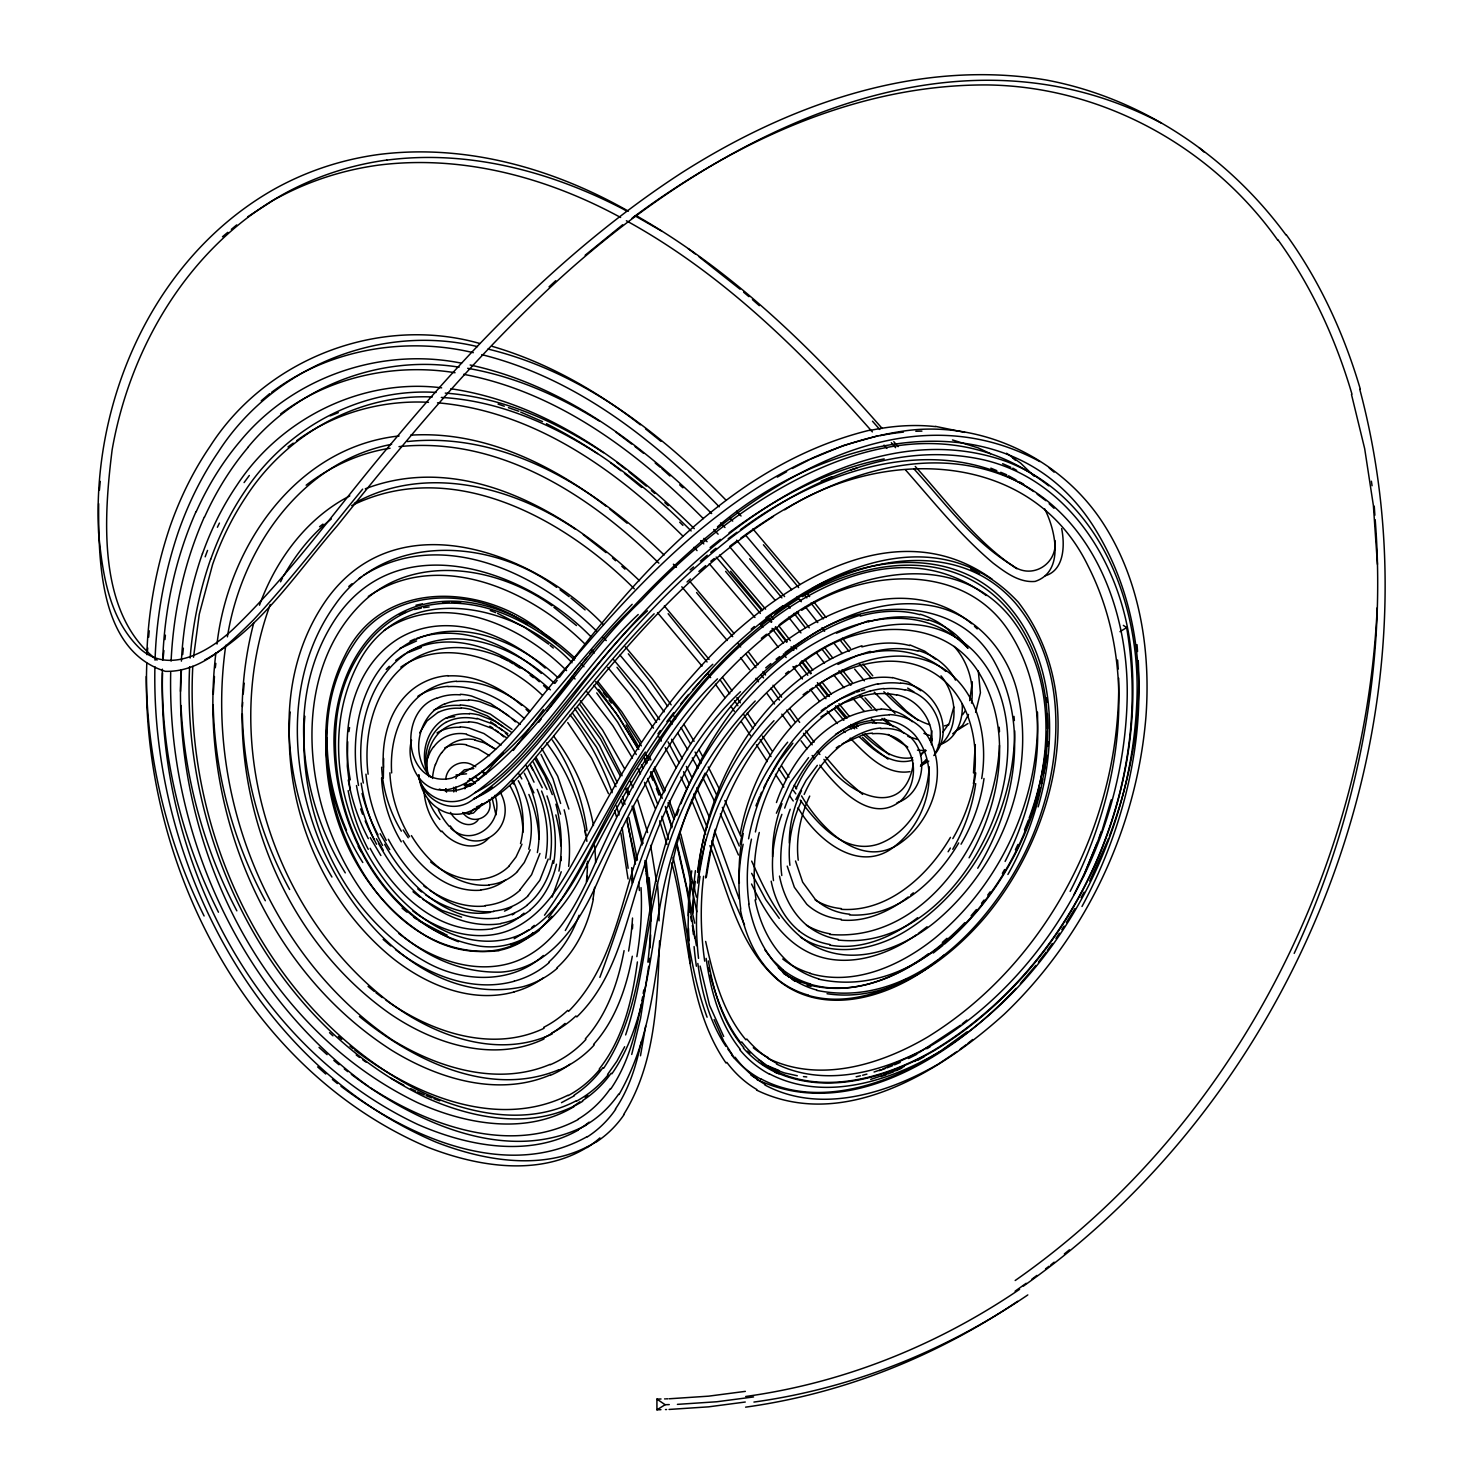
<?xml version="1.0" encoding="UTF-8"?>
<svg xmlns="http://www.w3.org/2000/svg" width="1484" height="1484" viewBox="0 0 1484 1484"><rect width="100%" height="100%" fill="white"/><g stroke="black" fill="none" stroke-linecap="round" stroke-linejoin="round"><path stroke-width="1.5" d="M659.564 940.875C657.412 999.715 655.78 1063.212 623.614 1114.632M660.955 1409.67L656.93 1409.8L656.911 1399.115L661.029 1398.985M1014.704 730.796C1014.166 808.799 974.172 887.469 907.874 929.745C876.636 949.704 833.247 958.627 800.47 937.109M972.317 681.768L969.683 700.652M146.805 663.125C139.385 857.696 242.931 1068.257 427.503 1147.132C477.403 1166.665 539.026 1176.997 587.163 1147.262M146.842 654.63C148.159 611.241 156.061 568.112 169.899 526.968A403.982 305.648 73.5 0 1 210.023 446.443C266.044 358.497 379.366 314.905 479.74 343.472M154.911 666.78C150.737 858.568 253.968 1064.455 435.814 1142.049C485.713 1161.582 547.336 1171.896 595.474 1142.179M155.059 660.213C156.395 616.825 164.297 573.696 178.117 532.552A403.982 305.648 73.5 0 1 218.259 452.026C272.407 367.55 379.552 323.011 477.403 346.607M327.241 737.975C321.88 831.801 390.422 962.522 498.939 950.706M162.368 669.136C160.587 753.13 180.696 837.273 218.463 912.215M162.702 660.046C164.483 609.052 175.39 558.262 196.036 511.553M162.535 672.994C156.859 852.929 250.388 1045.459 417.542 1124.334C466.978 1146.056 528.508 1158.132 578.037 1130.233M170.697 672.438C167.21 830.483 238.85 993.148 368.533 1086.474M171.105 661.085C173.405 611.649 184.22 562.473 204.273 517.137M192.79 666.279C183.868 832.876 266.638 1011.643 418.154 1090.221C466.106 1113.705 526.542 1127.005 576.163 1100.831M999.455 745.376C995.708 832.042 927.964 943.063 829.908 934.438M181.048 669.841C172.496 841.02 258.791 1025.982 417.338 1102.538C465.586 1124.464 526.672 1135.575 574.401 1106.378M181.4 661.141C183.255 624.523 190.397 588.202 202.418 553.569M180.51 691.396L181.419 669.636M189.637 666.724C181.011 837.273 267.899 1021.196 425.648 1097.437C473.915 1119.381 534.982 1130.493 582.711 1101.276M929.095 766.709C928.094 798.782 909.636 832.914 878.287 844.136C844.934 854.932 817.536 824.418 800.284 800.08M455.829 787.021L456.2 791.64M453.733 787.262L453.77 791.955M98.649 503.67C98.501 560.507 99.242 650.641 165.355 671.343C201.731 672.308 229.371 643.481 253.467 619.96C292.033 578.203 326.684 533.09 362.634 489.145M99.391 490.276L100.244 481.41M347.683 741.722L347.312 766.301L350.187 790.49M242.43 706.458L242.708 702.303M243.228 694.011L244.192 683.178M213.288 694.178L214.438 676.5M1047.314 731.26C1045.756 760.94 1039.449 790.286 1029.117 818.129M1377.208 607.791C1364.835 870.329 1232.072 1129.12 1015.186 1280.506M304.851 716.234C296.299 810.95 340.875 913.94 425.333 961.651C461.357 982.371 511.238 984.894 543.367 955.473M468.647 722.226A58.228 45.392 49.8 0 0 441.1 730.87C429.525 741.054 425.296 757.601 427.689 772.478M290.178 712.005C282.628 803.623 320.674 899.434 392.277 957.885C425.778 984.653 471.059 1003.889 514.187 991.924M1048.131 746.304L1048.502 741.889M147.157 654.425L147.714 647.989M148.66 637.23L149.216 630.793M383.651 758.454L383.336 778.024M163.036 659.378L163.889 650.567M164.965 639.567L165.392 635.171M193.532 657.245L199.283 614.153L212.583 564.514A354.49 270.478 72.5 0 1 245.787 497.121C285.67 434.905 357.7 393.65 432.271 396.97M182.699 654.592L183.348 648.174M190.137 658.061C192.734 624.374 199.524 591.059 210.654 559.153M327.166 724.507C318.708 803.66 353.971 889.12 421.549 933.176C454.252 955.232 501.852 960 533.108 932.805M1054.957 540.528C1057.814 564.087 1031.714 580.244 1012.385 565.441C972.688 541.363 944.807 502.816 914.014 468.981M931.878 730.777L930.134 740.275M931.451 744.708C935.18 722.244 919.004 699.298 896.763 694.772M971.519 703.156C974.469 682.918 967.828 661.586 954.138 646.412M698.148 871.256C708.443 775.557 767.265 676.889 862 645.763M706.384 876.84L712.672 839.647M913.365 763.425C904.257 822.692 845.453 794.088 823.917 759.363M215.922 652.719C197.595 803.104 262.074 967.568 391.999 1050.486C438.003 1078.757 497.845 1097.214 550.026 1075.047M217.016 644.037C227.98 547.077 295.835 446.962 399.103 435.962M215.291 667.744L215.829 663.404M225.791 645.299C204.402 792.957 267.324 954.898 392.091 1039.802C438.095 1068.09 497.938 1086.529 550.119 1064.362M698.593 877.248L705.605 839.629M445.515 791.195L445.868 788.932M637.397 961.929C632.314 999.53 623.336 1038.559 599.295 1068.925M697.499 872.369C704.418 814.401 729.738 758.825 768.916 715.548C809.745 667.967 889.528 623.15 945.827 671.399M697.424 883.054C704.64 822.581 731.872 764.705 773.999 720.705M705.735 877.971C715.214 799.635 758.083 724.544 824.269 680.692C858.661 657.95 907.058 644.835 944.084 669.098C979.05 692.583 988.14 739.31 981.703 778.581M973.485 772.978L975.285 744.597M973.393 783.663C979.83 744.412 970.74 697.666 935.773 674.2C898.747 649.918 850.351 663.051 815.959 685.775M1046.962 755.208L1043.957 773.034M649.25 962.318L649.769 958.293M648.693 966.344L640.569 1018.321L631.72 1054.456M953.804 706.978L949.445 722.875L942.841 732.243M645.67 1026.149L640.476 1055.773M348.907 731.612L349.575 727.568M643.203 993.482L643.796 989.884M445.757 779.378C446.48 766.634 461.264 758.528 472.357 764.946A28.048 23.558 54.1 0 1 475.752 766.783M641.96 1000.661L642.591 997.081M740.349 833.21C752.833 764.965 799.319 695.384 869.643 678.169M740.256 843.895C746.693 806.591 763.388 771.198 787.67 742.186M748.585 838.812C761.069 770.548 807.556 700.986 877.86 683.753M411.569 740.201C404.928 762.962 421.233 794.645 447.983 789.562C471.337 784.832 488.551 766.356 504.746 750.218C548.524 702.73 586.978 650.548 632.165 604.303M641.311 1004.149C635.671 1033.68 628.029 1063.824 610.796 1088.941M227.404 636.84C241.243 549.729 300.584 461.858 391.628 444.31M624.078 950.65C618.123 982.352 607.253 1014.444 585.345 1038.819M632.314 956.234C626.341 987.936 615.489 1020.027 593.581 1044.421M755.412 831.949C768.1 770.827 809.077 710.409 870.496 690.858M641.236 1041.898C636.284 1065.419 629.086 1089.033 615.378 1109.049M593.359 899.063C588.109 924.699 576.719 950.001 556.982 967.735M1041.564 783.589L1042.529 779.378M552.957 860.534C549.191 877.434 540.844 893.776 527.302 904.888M556.463 864.226C552.512 881.589 543.96 898.395 530.122 909.952M561.23 871.757L552.141 897.059M253.82 622.686C216.664 763.629 269.068 928.428 389.587 1013.479C433.309 1043.567 493.263 1063.286 543.997 1038.967M713.062 837.996L715.288 829.37M1111.201 799.857L1102.204 830.15M481.966 803.605L479.091 807.927L474.268 808.724M539.953 853.467L531.569 874.707L519.994 889.751M548.19 859.051L539.805 880.309L528.23 895.353M1040.507 787.818C1024.888 847.772 991.813 903.719 944.51 944.084M1038.132 806.906C1058.352 737.474 1055.105 652.329 1001.514 598.275C951.114 547.986 869.605 556.222 811.896 588.647M625.636 1034.923C640.513 990.607 644.594 943.713 654.444 898.191C668.95 824.826 702.544 754.577 755.226 700.967M1099.292 837.31L1101.313 831.263M776.447 802.529C791.974 757.267 829.908 711.114 881.051 709.315M776.373 813.213L790.249 782.662L808.539 757.619M784.684 808.112C800.191 762.85 838.145 716.698 889.287 714.917M427.299 758.973L429.915 752.611A49.102 41.07 60.4 0 1 433.439 746.953M435.535 764.557L438.151 758.194A49.102 41.07 60.4 0 1 441.675 752.536M676.797 815.217L678.837 809.448M521.96 844.211L516.042 856.954L509.142 865.858M530.196 849.794L524.279 862.538L517.359 871.442M473.433 809.411L469.575 813.622L463.602 812.954L468.814 813.974L473.47 813.028L479.814 806.535M1109.42 836.178C1130.4 780.38 1141.419 720.408 1138.228 660.732M1101.48 832.134L1083.19 877.007M579.057 915.276C572.713 932.917 562.788 949.556 548.746 962.133M1096.991 843.283L1084.748 872.926L1073.934 894.759M755.931 805.868L757.081 802.863M680.952 803.716C713.062 721.576 773.646 642.609 860.386 615.081M1024.498 829.871L1028.412 820.096M968.533 714.435L962.578 725.342L952.709 733.782M975.619 712.376L980.423 692.75L978.253 670.712M259.477 605.212C275.894 560.006 306.409 518.194 349.816 495.897M270.255 604.526C218.797 744.133 272.833 913.717 390.533 1003.165C435.424 1036.37 498.568 1059.446 552.308 1033.866M1108.659 838.293L1089.72 881.106M757.675 801.36L759.567 796.76M464.882 788.82L465.308 787.837M930.858 742.241L932.138 739.292M760.235 795.238L761.589 792.196M1294.196 953.377C1356.803 818.667 1386.965 668.134 1375.186 519.734M419.657 732.836L426.984 720.946L437.984 712.339M795.925 788.82C808.817 759.789 832.079 732.781 863.558 723.932A61.252 45.225 -46.2 0 1 872.536 722.411M795.851 799.505L806.164 780.213L817.332 765.336M804.161 794.404C817.053 765.373 840.315 738.383 871.776 729.534A61.252 45.225 -46.2 0 1 880.773 728.013M599.851 977.362C637.322 878.046 659.657 767.822 740.46 691.711M702.043 779.341C647.914 877.007 674.293 998.231 619.014 1094.524M624.653 1046.739L616.917 1061.171L607.531 1074.509M1015.39 849.776L1018.005 844.433M455.866 778.562L456.349 777.597M703.064 777.264L705.123 773.108M1070.149 891.365C1121.014 792.697 1139.953 668.319 1088.18 566.165C1031.603 449.318 882.906 446.87 784.721 509.791M280.569 581.821L282.591 577.74M1005.113 861.406C1041.119 791.584 1053.825 700.429 1009.064 631.553C963.765 561.453 864.059 568.706 801.712 610.314M763.722 787.67L766.022 783.07M766.838 781.549L779.545 760.513L792.883 743.224M1007.896 874.484C1035.442 825.79 1049.893 769.602 1047.463 713.581M1081.057 897.616L1084.081 892.181M1081.984 906.483C1143.923 791.881 1165.997 640.81 1093.226 525.93C1006.282 390.236 820.04 438.04 717.458 526.82M934.549 754.317C949.704 729.924 933.046 694.809 905.092 689.689M969.071 857.808C1000.327 803.734 1013.127 731.872 980.553 675.48C947.553 617.344 866.916 619.663 816.701 652.626M1002.368 873.353L1004.612 869.531M283.741 575.811C295.947 554.237 311.659 534.333 331.284 519.01M950.446 837.366C928.001 875.486 888.489 912.363 841.261 909.34M948.109 851.76L950.372 848.05M958.683 842.949C936.218 881.069 896.726 917.947 849.497 914.942M465.568 787.373L469.612 783.7L475.381 783.348M1066.384 922.584L1075.01 908.449M977.733 868.251C1014.258 808.316 1029.896 728.199 995.523 663.867C960.018 595.418 866.378 597.551 809.466 636.413M456.868 776.67L464.362 769.844L473.748 768.545M1055.959 938.426L1059.465 933.158M1061.802 929.633L1064.139 926.109M645.336 752.054C607.624 804.05 587.423 866.619 548.449 917.631M565.311 930.505C613.615 845.305 645.15 748.697 717.477 678.874M962.652 714.657L965.212 710.91M926.22 759.4L920.451 766.208M603.654 1068.239C645.243 1006.208 640.94 927.574 661.53 858.142C678.021 795.517 710.001 736.732 755.319 690.283C806.109 635.968 904.721 583.435 968.013 648.304M611.872 1073.822C644.891 1026.316 647.859 966.344 659.137 911.399C675.684 809.411 728.05 709.538 816.534 652.626M657.894 733.875L660.25 730.592M1047.37 950.428L1052.286 943.564M543.459 709.5L513.334 750.403M538.729 722.263L541.308 718.738M547.151 710.743L580.188 666.279M244.081 482.578L249.331 475.455M987.713 895.112L990.143 891.828M554.923 683.363L557.186 680.321M559.449 677.279C639.14 571.229 735.916 462.822 869.809 430.156M666.854 721.651L673.68 712.747M582.934 662.68L587.089 657.301M552.011 916.277L539.137 930.023M1038.41 962.114L1046.127 952.134M589.909 653.683L592.728 650.085M981.536 903.237L984.077 900.027M503.262 752.852L486.975 771.773L473.47 783.496M477.996 820.114C469.872 830.001 455.236 821.709 450.542 812.416M680.729 703.917L688.576 694.475M1035.832 965.435L1020.38 983.521M933.844 755.56C956.772 729.293 934.475 684.829 900.714 683.085M924.606 751.201L920.544 755.523M971.111 915.758L976.398 909.562M692.62 689.8L709.63 671.102M544.498 915.238C603.135 833.433 636.951 734.079 712.802 664.276M488.997 837.699C476.271 853.133 452.546 844.637 441.917 831.04M638.231 614.506C577.981 670.861 538.877 749.457 469.964 796.222C451.21 808.557 424.072 798.819 418.618 776.8M248.143 447.055C298.451 385.988 380.924 354.49 459.094 367.179M1016.076 988.344C953.618 1054.864 849.72 1123.277 756.654 1079.406M386.23 669.451L389.29 666.297M964.804 922.658C925.719 963.747 867.25 1000.086 808.465 984.782M647.488 610.833C582.86 668.765 542.625 756.358 468.369 802.603C447.296 813.974 421.623 797.817 418.618 775.149M654.147 613.782C607.494 660.807 568.298 714.379 525.559 764.817C508.975 783.033 492.002 803.308 468.165 811.971C443.827 821.728 419.916 798.707 419.026 774.852M925.608 749.976L921.045 753.928M568.539 1011.365C617.901 961.855 621.648 887.284 648.545 825.939C672.326 765.725 708.499 710.057 756.005 665.871C810.171 613.337 904.572 568.279 971.76 623.707M576.775 1016.948C615.934 979.217 625.265 922.9 641.923 873.519C670.49 780.065 725.565 691.711 808.168 637.211M549.043 286.857L555.758 280.699M687.055 581.969L690.431 578.89M942.359 942.433L946.977 938.315M530.827 935.106L533.183 933.046M939.984 745.358C960.092 728.069 956.865 694.939 941.004 675.869M521.812 915.034L523.963 913.142M690.134 569.875L693.547 566.944M700.374 561.082L707.219 555.22M698.908 571.433L705.679 565.627M967.939 723.561L957.106 730.369M348.777 586.477L351.949 583.769M261.24 400.81L269.717 393.612M531.587 927.648L534.296 925.367M765.707 667.874L770.864 663.552M222.47 236.754L227.813 232.32M231.356 229.352L236.698 224.919M751.164 629.179L754.354 626.508M910.768 894.926L913.346 892.83M942.934 945.382L933.269 953.006M939.669 958.664L944.436 954.769M962.263 1023.867L966.937 1020.064M585.141 255.248L622.631 224.77M1050.765 1264.924L1054.159 1262.179M1064.343 1253.943L1069.426 1249.825M710.113 547.54L720.352 539.378M710.706 552.438L715.956 548.245M927.073 926.758L918.318 933.455M710.78 561.267L714.249 558.503M968.032 1043.233L972.688 1039.523M761.366 638.306L766.505 634.243M776.113 659.341L779.638 656.577M966.956 1031.881L942.618 1049.596M319.579 526.746L322.955 524.112M761.273 624.245L769.435 618.105M920.952 764.612L923.345 762.776M492.632 787.206L474.695 798.726M785.592 673.699L788.727 671.287M928.761 761.106L921.174 765.651M908.189 896.985C889.287 911.621 865.543 922.343 841.187 920.024M938.073 959.962C895.39 995.467 825.809 1019.193 777.931 980.015C738.513 945.976 728.292 891.921 709.927 845.657M960.538 1025.184L919.598 1052.267L882.887 1068.981M395.709 660.361L404.538 654.11M1031.732 1279.338L1036.926 1275.405M1045.571 1268.857L1049.04 1266.223M917.594 917.724C893.053 936.756 861.406 950.743 829.816 945.122M960.111 1049.207L966.474 1044.476M728.199 538.711L736.917 532.292M740.405 529.732C821.654 469.204 942.451 428.097 1033.569 491.501M729.924 546.131L737.029 540.918M740.572 538.321C816.923 481.966 922.158 436.76 1014.926 480.352C1095.637 519.586 1129.38 614.951 1127.135 699.892C1123.555 838.497 1048.965 977.214 927.871 1047.537M770.048 631.553L773.702 628.882M729.015 532.812C775.13 498.42 827.2 469.779 884.204 458.908M784.999 652.57C826.198 622.668 876.766 596.828 929.225 605.398C974.821 612.187 1008.972 651.977 1018.172 695.755C1035.795 777.82 1000.272 866.6 937.127 920.284C904.517 947.924 855.619 967.42 814.772 946.217C782.198 928.78 766.226 893.183 751.683 861.11M803.085 694.753L807.834 691.303M528.861 929.782L514.15 938.76M820.93 716.865L843.561 702.971L862.185 695.959M928.557 953.656C895.501 978.383 851.705 996.432 810.283 984.226M287.989 446.925L293.257 443.141M296.763 440.618C334.419 413.071 382 399.827 428.468 402.312M774.537 614.45C840.593 562.213 952.042 530.103 1015.557 603.32C1069.667 668.356 1063.212 763.555 1031.955 837.421C997.025 919.153 914.626 1010.381 816.701 990.366M765.855 617.641L782.94 605.75M793.458 667.744L796.667 665.463M1015.093 1291.191L1026.186 1283.289M1023.404 1286.09C1300.318 1091.445 1447.623 718.72 1359.789 389.365M306.149 485.194C330.617 466.421 359.443 452.917 390.051 448.224M358.609 578.853L361.985 576.46M632.091 218.129C734.636 141.741 857.418 84.217 987.491 84.94C1102.26 86.499 1211.501 146.749 1277.613 240M836.234 747.899L839.183 745.84M821.246 710.688L825.92 707.46M956.939 1051.581L938.37 1064.065M916.5 934.697C886.412 956.197 844.915 969.386 809.596 952.858C781.252 939.558 764.557 911.157 751.553 884.019M779.174 624.857C842.689 574.401 951.355 544.442 1010.474 617.288C1058.908 679.115 1052.379 767.005 1023.144 835.77C989.976 913.105 911.25 999.548 818.611 979.125M798.67 612.224C702.359 675.201 642.164 777.431 598.015 881.032C579.984 922.195 550.545 968.644 500.961 972.113C409.343 974.487 343.546 885.54 321.49 805.07C303.163 738.086 308.895 657.449 359.518 605.546C410.975 552.326 496.788 565.645 551.881 605.75M280.624 413.925C329.893 376.713 394.447 362.949 455.05 372.725M809.411 690.153L812.694 687.964M271.535 392.388C328.372 349.408 404.501 336.274 473.322 352.673M773.461 516.432C684.235 573.139 617.14 656.336 552.029 738.086C529.751 763.425 509.031 794.07 476.475 806.888M798.336 598.942C698.055 662.662 635.43 767.154 583.861 871.127C564.643 910.657 528.861 952.747 480.093 946.18C389.587 931.284 336.386 832.728 334.104 747.491C331.897 691.321 357.477 626.953 414.147 607.123C472.209 587.571 533.164 618.958 575.087 658.21M799.857 663.181C847.791 626.971 924.736 603.209 973.411 650.882C1013.72 691.952 1014.333 756.729 997.285 808.465C975.211 874.985 915.368 948.517 838.126 940.021M247.791 216.757L272.759 200.6A571.488 409.083 66.6 0 1 378.476 165.132C462.303 154.484 547.188 177.505 620.609 217.462M827.497 706.44L840.296 699.02L854.988 692.713M400.81 667.114C446.239 635.801 506.118 660.38 542.087 694.957M384.208 630.348C443.864 590.113 520.977 624.912 566.573 670.62M368.292 596.457C439.357 548.301 531.068 590.242 585.475 644.538M445.849 722.337C427.856 732.558 421.846 756.506 428.375 775.334M587.237 1136.596C506.73 1181.746 407.599 1136.707 340.949 1086.251M835.492 734.394C848.996 725.75 864.727 719.61 880.958 720M1119.993 631.683L1126.634 627.602C1154.96 790.378 1073.192 968.05 930.746 1052.063C883.11 1078.701 820.355 1096.231 769.528 1067.961M656.93 1409.8L665.147 1404.717L669.265 1404.587M574.475 1095.693L561.471 1102.668M842.133 743.929L863.465 734.617A61.252 45.225 -46.2 0 1 872.462 733.096M926.721 1048.78L930.301 1046.665M942.117 1050.134C892.069 1080.704 824.918 1102.853 769.269 1073.785M777.282 477.125L786.65 471.727M363.673 575.273C441.62 526.653 538.302 573.01 596.753 631.294M446.202 717.922C425.481 728.533 419.119 756.673 428.987 776.8M204.681 660.028C260.72 629.16 296.151 572.991 337.183 525.855C397.601 450.264 459.428 375.508 528.842 307.911C688.576 150.478 939.112 5.491 1161.564 123.228M578.111 1119.548C511.034 1155.591 429.228 1125.837 370.054 1087.531M586.347 1125.132C508.289 1165.905 415.242 1122.609 351.318 1074.342M937.702 1064.399C887.08 1093.615 820.003 1114.503 764.891 1084.989M917.631 1060.318L924.588 1056.441M399.771 648.527L416.559 640.958M474.119 783.329C463.824 789.414 450.969 793.439 439.264 789.08M914.441 1061.468L922.417 1057.146M802.325 596.661C854.728 565.961 924.94 550.304 979.477 584.622C1027.466 614.97 1047.76 674.2 1047.519 728.774M907.039 978.828C877.508 995.207 841.743 1005.02 808.39 995.449M406.356 652.941C450.524 627.602 504.783 650.085 539.286 681.731M927.927 1047.166C882.906 1071.875 825.123 1087.809 776.447 1064.009M567.927 1095.248C496.862 1130.66 412.756 1094.469 354.676 1049.93M792.271 468.499L809.207 459.799M837.904 664.424L857.27 655.52L870.236 651.346M908.56 1058.5L916.797 1054.308M436.593 698.166C396.432 711.708 404.538 788.969 451.637 778.154C504.3 757.044 532.867 702.117 570.579 662.903C657.876 559.505 762.869 452.62 902.68 431.195C979.31 419.564 1058.778 456.794 1101.536 520.847C1139.526 578.111 1150.916 649.12 1145.945 716.698C1136.725 828.554 1085.527 936.719 1004.223 1014.221C940.763 1071.578 843.283 1132.069 756.562 1090.091M444.829 703.768C417.245 715.362 409.603 756.525 431.102 777.226M433.588 710.298L436.5 708.851M354.231 503.354C424.721 463.657 512.166 486.288 575.551 529.306M351.652 505.636C451.099 456.423 563.363 517.619 634.373 588.87M836.494 633.167L868.604 620.664M467.59 781.122C535.075 740.238 572.564 665.166 628.789 611.575C728.106 504.245 889.083 380.127 1039.802 461.561M544.072 1028.282C491.853 1053.213 430.267 1031.899 385.988 1000.179M474.806 792.753C504.486 778.358 524.705 750.774 546.019 726.641C597.978 663.255 649.807 598.924 713.303 546.539C792.549 480.408 902.365 423.868 1006.69 461.598C1102.668 498.531 1142.216 609.905 1136.633 705.772C1129.305 854.469 1043.679 1002.127 908.486 1069.166C863.688 1090.981 807.203 1103.669 760.958 1078.868M904.312 1066.439L890.79 1072.357M821.264 481.057L831.708 476.772M811.099 458.946L843.617 445.441L878.046 435.74M923.809 762.349L926.61 761.106M410.029 641.144L414.815 639.048M408.341 652.515L421.345 647.469M895.724 1070.836L901.771 1068.202M894.574 1064.826L900.231 1062.396M558.355 1069.945C489.108 1098.308 412.942 1060.188 359.425 1016.521M456.052 774.926L466.57 773.813M399.493 614.747L405.818 612.206M888.23 1073.897L893.702 1071.726M330.134 415.891L338.315 412.663M887.005 1067.849L892.7 1065.623M883.314 1075.214L888.916 1073.08M473.47 798.726C500.145 788.227 518.621 764.705 537.264 744.041C588.61 682.25 637.823 618.03 698.445 564.792C775.056 497.084 877.396 436.333 983.41 459.799C1073.6 480.686 1126.041 573.102 1131.81 660.38C1143.125 812.453 1065.846 970.888 934.642 1050.375C888.341 1077.013 829.092 1095.378 777.505 1072.988M365.305 488.793C465.253 450.598 568.854 513.26 639.511 580.726M880.902 1076.623L886.412 1074.62M879.344 1070.632L885.095 1068.61M897.022 802.751C924.013 794.07 930.561 752.87 908.449 735.507M881.44 1075.863L870.681 1079.387M416.466 638.491C460.559 622.761 508.066 644.464 541.382 673.421M874.057 1072.005L881.144 1069.63M856.62 692.193L859.885 691.154M912.938 760.068C892.329 766.634 873.482 750.088 859.533 737.066M938.259 745.005C956.011 740.683 963.506 720.315 962.17 703.713M1045.311 575.773C1064.529 569.967 1064.9 544.851 1061.654 528.564M850.518 470.001L856.787 468.128M861.499 690.709L864.727 689.856M514.28 981.239C472.524 992.852 428.468 975.081 395.523 949.63M862.631 1075.232L866.916 1074.119M944.473 725.861L948.87 724.786M856.157 1076.753L860.479 1075.789M415.947 605.231L422.439 603.821M414.574 609.553L421.345 608.125M909.933 771.643C885.206 775.613 865.877 754.058 850.202 738.16M912.623 757.638C893.034 761.218 876.116 746.563 862.798 734.209M500.887 923.697C447.222 931.525 401.515 887.284 378.476 843.209M492.558 928.798C438.912 936.608 393.204 892.385 370.165 848.292M745.358 1391.361L708.554 1396.166L669.173 1398.781M753.575 1396.945L716.791 1401.749L677.409 1404.365M745.265 1402.028L708.48 1406.851L669.08 1409.448M490.518 912.326C467.608 916.203 444.328 907.744 425.648 894.815M498.754 917.91C449.207 924.588 406.82 884.724 384.634 844.303M423.608 607.642L429.136 606.956M485.416 905.982C465.791 908.078 446.257 901.048 430.045 890.381M493.634 911.566C447.166 915.016 408.749 877.526 388.381 839.276M480.872 879.548C462.544 881.385 444.662 873.297 430.638 862M489.108 885.132C455.829 887.692 427.54 862.389 411.402 835.585M480.797 890.214C447.519 892.793 419.211 867.491 403.091 840.686M386.805 160.124C468.443 149.476 550.935 171.495 623.15 209.077L626.99 211.266M410.623 435.164C482.244 430.601 550.601 463.676 606.195 506.285M407.339 441.546C505.933 431.083 596.345 488.867 664.09 554.997M399.01 446.647C499.162 436.092 590.632 495.582 658.859 563.159M667.8 1398.818L666.65 1398.856M448.112 675.925C475.548 674.404 501.499 687.89 521.737 705.419M456.349 681.508C483.784 679.987 509.717 693.492 529.973 711.022M448.038 686.61C476.809 685.052 503.818 699.817 524.52 718.683M666.557 1409.54L665.481 1409.559M665.574 1398.893L664.572 1398.911M926.164 750.681L917.464 750.143M442.436 601.799L449.281 602.003M441.305 397.452C497.474 400.439 550.638 423.571 597.458 453.622M437.52 402.795C533.517 411.031 616.417 469.89 682.826 536.039M441.638 387.843C361.651 377.771 280.476 418.507 236.754 485.453A358.293 273.167 72.6 0 0 202.51 553.625M436.055 392.425C360.352 387.658 286.338 428.282 244.99 491.037A358.293 273.167 72.6 0 0 210.747 559.208M445.274 393.112C502.39 397.137 556.148 421.493 603.469 452.676M451.563 602.059L460.745 603.042M803.456 1076.586L806.758 1076.939M935.458 426.372L964.841 432.382M827.033 993.724C889.584 1003.073 947.386 961.706 985.84 916.296C1055.977 831.93 1089.979 695.606 1018.339 602.263C918.559 495.322 766.56 599.573 695.031 687.797C648.749 741.072 615.378 803.53 582.711 865.636C566.035 895.891 544.758 928.947 509.327 938.537C464.826 950.057 420.473 922.621 392.444 889.881C341.153 829.556 320.414 737.715 357.329 665.147C400.791 577.554 516.395 602.912 572.026 662.792M450.821 388.752C546.131 402.758 627.324 462.6 694.308 528.656M892.478 677.502L908.264 682.121L920.859 690.746M797.316 1075.77L784.405 1072.913L769.269 1067.386M466.514 784.164C459.354 785.704 471.059 787.967 472.71 783.96C540.751 735.341 580.726 657.319 641.385 600.575C738.846 496.379 912.697 378.81 1048.761 485.862M466.551 734.506L480.631 739.366L493.987 748.53M474.787 740.089L484.192 742.816L495.693 749.049M466.477 745.172L478.2 748.901L489.609 755.727M461.561 363.19C380.423 346.681 292.478 377.27 239.907 441.471A379.978 288.49 73.1 0 0 196.222 511.702M470.168 365.008C564.681 385.284 644.501 446.554 711.652 513.557M467.645 368.31C514.837 376.398 559.264 396.098 599.703 421.308M463.639 374.32C557.687 392.091 637.359 451.952 703.342 518.639M487.976 349.055C581.338 371.594 660.102 432.512 726.028 500.164M481.781 354.639C574.976 377.863 653.442 439.004 719.239 506.805M476.958 718.33L492.632 723.932L507.806 733.634M461.598 917.168L442.121 910.453L422.773 899.23M952.468 439.95L978.049 447.834L990.533 453.714M917.557 739.477L907.874 736.379M810.375 973.541C854.376 986.378 900.528 965.639 934.568 938.389C1000.847 884.019 1040.432 797.817 1037.464 712.079M807.111 985.228L810.895 986.341M466.755 784.22L469.779 785.963M910.026 644.983L924.717 651.161L935.514 659.211M918.262 650.567C933.918 654.963 947.998 665.555 955.492 680.136M492.428 346.421C546.409 362.244 596.123 390.348 640.346 424.795M498.067 404.075L504.282 406.226M508.437 407.673L518.788 411.253M920.154 614.246C933.788 618.42 946.44 626.229 955.566 637.267M928.39 619.83C943.972 624.56 958.219 634.206 967.512 647.692M458.426 941.746C373.764 908.876 328.354 810.19 336.33 723.06C340.43 670.916 373.374 616.12 427.707 605.398C482.3 594.602 535.761 623.874 574.549 660.065M929.578 724.711C911.306 718.85 897.059 705.067 883.852 691.729M923.901 733.411L929.485 735.396M433.847 1098.698L439.746 1100.831M778.803 1070.372L767.859 1065.864M490.221 610.536L495.693 612.632M775.075 1072.301L778.896 1073.804M447.203 935.124L438.04 931.303M443.939 933.696L418.469 920.451M426.075 1095.619L431.918 1097.937M990.83 468.165L996.784 470.632M1000.735 472.283L1006.69 474.769M417.412 1091.853L424.35 1094.877M1002.646 463.694L1010.808 467.256M520.754 412.125L542.532 421.623M799.913 982.556L783.756 973.671M497.511 613.319L523.982 626.86L548.635 644.149M410.567 1088.607L415.705 1091.037M469.408 778.543L474.824 782.55M768.211 1058.426C820.021 1083.524 881.236 1064.473 927.945 1036.852C1048.65 962.281 1121.366 819.001 1118.658 678.169M907.781 747.064L888.044 734.376M403.796 1085.194L391.034 1078.237M500.924 657.189L508.01 660.844M546.446 423.682C600.278 450.95 648.619 488.292 691.136 530.938M428.765 926.554L431.825 928.205M761.292 1062.377L764.557 1064.176M1008.564 475.808L1016.039 479.963M1019.786 482.04L1023.533 484.118M907.67 688.075L913.94 691.934M970.703 568.947L979.57 573.937M628.381 211.173C553.254 168.378 465.345 143.429 378.568 154.522A571.488 409.083 66.6 0 0 272.852 189.952C154.373 257.808 91.767 399.14 98.593 532.682C102.377 573.566 109.074 619.199 140.294 648.898C169.64 675.072 209.559 651.161 233.211 629.123C292.997 571.637 340.355 502.891 394.225 440.099C478.108 339.428 571.099 244.693 681.453 172.96C788.561 104.641 917.446 58.655 1045.682 79.913C1142.179 97.814 1228.177 156.284 1285.923 234.899M636.079 215.588C731.074 269.754 810.598 346.644 882.164 428.449M634.688 215.662L661.641 231.077M626.378 220.764C721.929 273.297 800.822 350.688 872.388 431.9M509.754 661.845L513.241 663.867M1012.849 468.146L1016.688 470.391M1006.579 453.251L1020.677 463.175L1034.144 476.197M1016.855 568.743C976.324 542.179 947.46 501.907 915.257 466.458M527.135 624.319C474.936 586.774 390.682 585.735 353.489 644.798C317.261 699.428 321.416 771.94 346.495 830.205M556.63 587.367C491.909 538.84 386.081 531.754 335.458 604.229C285.781 672.679 289.12 766.709 319.95 842.281C351.56 920.414 429.822 1006.671 522.516 986.823A103.175 95.199 66.8 0 0 557.353 968.199M514.985 664.888L520.123 668.171M490.592 721.781L496.621 725.824M489.906 726.177L492.762 728.05M157.081 660.102C96.664 613.912 103.75 517.007 112.135 449.837C130.147 346.829 188.746 247.995 281.07 195.517A571.488 409.083 66.6 0 1 386.786 160.031M791.974 979.254L795.034 981.276M1123.351 625.376L1126.634 627.602M888.007 759.122L873.204 747.732L862.389 737.233M656.911 1399.115L665.147 1404.717M450.709 828.202C473.248 849.2 505.302 821.913 494.877 795.387M362.764 1059.854L366.103 1062.173M413.517 917.056L416.893 919.431M889.25 754.762L865.116 733.894M412.663 910.842C441.583 933.139 483.487 944.993 517.304 926.554C546.854 910.545 563.642 879.752 579.242 851.334C611.89 788.134 647.302 725.602 695.235 672.512C764.353 593.952 890.289 505.079 992.258 579.354M544.461 633.965C486.362 583.75 382.52 576.998 344.956 655.576C311.492 720.909 324.625 802.121 362.801 862.519M404.427 937.777C438.077 963.079 486.233 977.715 525.633 956.957C557.502 940.188 574.994 906.705 589.779 875.449C618.401 810.542 650.27 746.118 696.59 691.748C761.774 612.744 886.078 520.235 986.192 595.511M918.206 720.352L906.576 711.263L887.84 692.824M862.612 794.404L843.969 778.154L825.549 756.914M423.775 885.948L426.353 887.859M1037.093 494.135L1045.905 500.702M420.028 897.245L413.016 891.754M356.234 1054.976L359.499 1057.424M688.186 248.626L695.384 254.061M699.001 256.769L740.089 289.232M616.101 432.289L631.609 444.013M635.059 446.628L643.555 453.306M560.024 589.797L569.133 596.679M375.897 992.703L382.297 997.582M583.286 534.741L606.047 552.623M553.903 607.327L576.46 625.543M530.103 675.164L533.35 677.631M610.573 462.748L621.017 470.78M624.504 473.452L641.682 487.42M506.619 737.789L492.261 728.458L477.366 723.005A60.102 47.117 53 0 0 468.573 721.799M495.6 730.072L498.383 732.206M398.732 933.455L402.98 936.738M417.746 888.935L421.642 891.958M546.112 635.245L555.943 643.073M616.695 462.266L625.45 469.13M628.956 471.893L646.263 486.121M344.269 1068.888L347.775 1071.652M786.242 974.914L789.08 977.14M645.521 428.876L660.937 441.323M609.794 509.123L627.101 523.221M511.145 732.057L495.433 721.428L479.072 715.01A66.854 51.142 52.7 0 0 469.389 713.47M502.909 726.474L487.197 715.844L470.855 709.426A66.854 51.142 52.7 0 0 461.153 707.887M508.622 715.789L490.462 703.453L471.504 696.015A77.483 57.95 52.5 0 0 460.281 694.271M349.946 1046.146L353.099 1048.669M889.658 724.953L881.978 718.442M332.416 1079.48L337.425 1083.561M499.57 728.05L502.445 730.406M402.108 908.189L406.913 912.122M368.051 986.359L374.302 991.479M570.95 598.071L585.104 609.905M390.811 945.939L383.15 939.428M545.184 668.06C506.73 633.612 446.387 609.59 398.25 638.751C352.005 667.874 340.578 729.405 350.28 779.823M550.193 645.447L553.309 648.026M501.017 745.154L483.951 733.541L469.055 728.087A60.102 47.117 53 0 0 460.244 726.882M655.186 463.045L660.176 467.219M743.614 292.2L748.919 296.652M752.444 299.62L759.344 305.667M333.844 1060.429L339.001 1064.751M791.028 964.452C771.365 948.48 759.993 924.365 755.078 899.916M782.717 969.534L773.071 960.371L764.891 949.927M799.023 930.858C783.96 918.485 774.908 900.083 771.179 881.181M338.315 1036.444L341.765 1039.412M1049.188 467.942L1054.085 472.153M651.383 490.536L654.796 493.486M520.29 724.322L498.698 709.037L479.74 701.598A77.483 57.95 52.5 0 0 468.517 699.854M511.961 729.423L490.369 714.138L471.43 706.699A77.483 57.95 52.5 0 0 460.207 704.937M785.537 973.634C764.928 956.178 753.464 930.19 748.641 904.071M777.208 978.735C756.617 961.261 745.154 935.291 740.312 909.154M317.613 1066.885L325.757 1074.026M550.397 689.856C516.784 658.395 465.382 634.521 420.324 655.501C377.177 676.463 362.486 729.683 368.125 774.203M590.817 636.599C526.635 570.487 400.216 524.928 336.608 617.159C284.872 693.232 298.729 797.724 345.29 872.87M558.188 677.91C519.326 641.088 456.794 614.061 406.486 644.334C360.241 673.476 348.814 734.988 358.516 785.407M554.144 683.067C517.267 648.285 458.408 622.835 410.53 650.715C366.511 677.539 354.824 735.378 363.302 783.051M501.11 734.469L503.781 736.862M1199.165 147.658L1204.155 152.147M612.465 557.928L615.582 560.729M621.833 566.35L624.949 569.151M319.041 1047.389L327.092 1054.642M893.275 726.789L884.186 718.349M1012.459 457.591L1015.557 460.392M661.845 468.61L669.952 475.993M679.672 484.841L682.918 487.809M783.496 972.576L778.265 967.642M895.019 713.377L874.206 692.138M512.054 718.738L515.412 721.836M329.541 1032.697L332.935 1035.832M1049.151 503.744L1054.03 508.289M664.832 502.594L668.152 505.692M543.552 685.571L547.689 689.485M505.283 732.911L508.029 735.526M603.469 624.671C534.426 552.716 398.565 500.46 327.241 598.627C269.049 680.321 282.776 794.367 331.915 877.025M974.487 626.304L977.214 628.901M526.041 709.296L528.842 712.005M581.023 663.886L583.991 666.743M679.691 522.183L682.918 525.355M871.423 719.054L875.875 723.431M673.365 564.198L676.444 567.278M903.849 733.282L900.231 729.924A59.286 43.203 -42.8 0 0 872.388 723.079M603.135 637.434L606.251 640.587M591.448 650.233L594.194 653.034M572.268 676.148L575.05 678.986M462.748 812.453C472.431 827.182 495.118 816.33 489.015 799.672M853.671 724.99L856.899 728.31M720.538 522.869L724.971 527.525M713.693 529.51L718.126 534.184M700.652 540.603L703.787 543.886M693.9 547.336L697.035 550.62M876.803 710.836L865.061 697.87M871.516 708.369L859.774 695.588M703.935 538.377L707.07 541.716M848.996 726.084L851.575 728.867M450.246 825.939C475.937 861.239 519.864 827.831 500.293 792.308M625.265 646.746L652.274 678.763L671.158 704.863M736.583 511.201L741.054 516.024M729.757 517.897L732.725 521.107M613.374 659.378L637.786 688.557L659.545 719.61M664.331 605.917L709.129 659.397M657.505 612.632L702.062 666.112M855.507 723.524L858.067 726.344M483.172 772.941L484.136 774.017M736.602 540.176L784.591 596.605M729.738 546.854L774.889 599.981M716.141 557.038L761.96 610.722M709.315 563.772L754.966 617.474M690.097 581.672L734.228 633.668M681.787 586.774L727.271 640.476M719.592 555.035L765.633 609.145M864.078 711.226L852.298 697.684M595.678 681.657L617.363 708.554L641.348 745.896M872.481 421.215L879.752 429.47M850.814 724.452L854.654 728.829M843.858 720.334L834.917 709.797M842.504 729.553L845.064 732.465M619.978 655.075L643.963 683.864L664.146 711.838M752.889 528.898L800.006 584.603M746.025 535.65L791.677 589.686M668.152 613.708L707.07 661.994M871.498 678.244L858.902 663.459M607.735 667.355L629.476 693.659L653.461 728.143M893.795 441.675L898.098 446.628M891.29 442.696L895.594 447.667M884.037 445.107L886.913 448.409M847.29 717.941L837.087 705.939M593.878 685.256L615.971 713.118L638.862 749.494M586.829 691.804L612.855 725.695L632.462 758.139M580.318 700.689L602.485 729.868L624.634 768.805M905.537 469.927C933.677 501.944 960.482 535.576 993.186 563.159C1005.28 572.286 1019.044 582.86 1035.09 581.431C1064.714 571.563 1055.551 530.066 1044.606 508.771M749.661 558.782L781.901 597.904M725.62 571.377L760.364 613.43M597.811 681.471L621.759 711.764L641.088 741.889M696.571 592.524L732.725 636.673M730.555 571.21L762.683 610.184M850.889 685.256L838.998 670.768M763.425 544.776L798.633 587.59M845.694 718.442L835.473 705.92M837.384 723.524L827.144 711.003M743.762 1047.63C723.023 1023.441 713.452 991.906 708.424 960.983M628.307 653.813L650.994 682.417L667.707 706.421M862.946 663.997L872.74 675.777M854.636 669.08L864.411 680.878M779.267 918.355L765.837 899.749L751.646 873.334M745.933 1039.857C722.541 1012.162 713.396 976.027 705.642 941.431M849.145 716.16L838.942 703.694M617.01 667.318L636.191 691.878L656.54 722.318M572.527 713.155L596.512 747.157L616.046 786.706M852.335 682.621L842.096 669.878M844.006 687.723L833.785 674.979M817.313 751.331L819.891 754.484M819.799 765.169C837.217 787.392 871.145 825.401 900.955 800.655C917.242 785.184 918.262 755.078 900.139 740.609A59.286 43.203 -42.8 0 0 872.314 733.764M577.832 707.72L600.426 738.809L620.423 776.206M849.089 651.439L840.871 641.125M829.426 696.515L819.168 683.493M806.869 593.192L809.615 596.624M813.714 601.781L826.087 617.474M804.105 594.472L806.851 597.904M797.186 596.549L801.286 601.706M805.404 606.863L817.777 622.575M770.919 615.786L773.572 619.106M842.393 638.25L850.443 648.415M834.082 643.333L842.114 653.498M740.256 1049.355C719.554 1023.57 710.613 990.589 706.143 958.367M731.927 1054.456L727.883 1049.151M796.927 612.076L809.262 627.806M787.355 604.767L790.044 608.217M794.107 613.356L805.237 627.621M788.616 617.177L800.952 632.889M598.757 689.448L619.607 718.126L637.026 747.38M810.969 603.135L823.323 618.865M825.957 698.704L815.662 685.515M812.138 755.486L814.679 758.751M821.895 627.806L824.603 631.275M768.601 619.014L771.198 622.334M775.093 627.324L786.631 642.22M760.29 624.115L762.887 627.435M768.081 634.076L778.321 647.321M832.802 658.043L824.566 647.506M821.839 648.972L830.02 659.452M824.473 663.144L816.256 652.589M778.766 625.747L790.323 640.643M831.244 694.011L822.136 682.269M769.25 618.494L771.828 621.815M775.705 626.786L787.169 641.663M596.735 692.898L617.696 722.226L636.284 754.558M570.097 714.843C588.202 738.29 602.3 764.761 612.169 792.679M567.741 722.578L591.652 758.25L608.514 793.736M811.247 673.217L801.898 660.974M827.775 696.126L817.369 682.584M811.711 691.173L819.446 701.209M738.012 643.555L740.664 646.987M794.125 645.596L796.667 648.898M772.051 628.363L783.496 643.24M603.394 692.583L606.845 697.072M580.077 704.733L602.467 737.27L622.093 775.724M574.623 708.313L599.721 745.877L617.363 782.829M804.736 659.471L812.824 670.082M791.065 646.746L793.773 650.307M807.797 675.257L799.802 664.721M812.212 744.82L803.512 733.3M740.794 1042.77C725.379 1023.033 716.698 999.066 710.317 975.099M801.286 661.437L810.728 673.866M783.404 653.925L786.149 657.523M792.975 666.52L802.399 678.967M553.717 736.305C573.789 762.331 587.423 793.217 593.47 825.512M546.557 742.909C568.205 771.494 582.118 805.812 586.885 841.335M748.901 652.57L757.953 664.665M745.84 653.888L756.042 667.67M740.572 657.672L749.643 669.748M814.159 742.111L805.738 730.722M801.026 740.757L807.036 748.826M708.202 674.311L710.632 677.594M763.017 671.547L765.54 674.979M755.968 678.355L758.491 681.787M734.357 1057.981L723.728 1041.249L714.101 1019.582M726.047 1063.063C685.627 1004.427 689.8 929.299 671.751 862.89M609.089 700.096L611.315 703.119M772.997 685.237L781.623 697.202M761.051 674.534L763.537 677.947M799.672 722.374L790.1 709.037M795.09 721.836L786.631 710.113M791.362 727.475L781.79 714.138M798.04 807.76C816.497 840.018 860.312 875.783 895.909 845.305C927.426 820.3 942.043 767.729 914.608 734.766A72.92 57.338 -50.7 0 0 907.021 728.18A70.397 55.353 -50.1 0 0 881.051 719.666M722.541 677.446L732.076 690.821M715.418 684.18L724.953 697.628M770.919 688.205L779.452 700.077M767.172 693.751L774.537 704.01M801.564 795.906C820.596 828.536 862.519 871.479 901.808 841.984C935.18 817.703 950.929 763.462 922.918 729.683A72.92 57.338 -50.7 0 0 915.35 723.098A70.397 55.353 -50.1 0 0 889.361 714.583M793.328 790.323L795.795 793.829M720.241 680.099L729.776 693.789M541.697 748.4L557.669 776.132L568.854 809.04M736.843 697.666L740.349 702.804M730.87 706.18L734.376 711.318M789.581 795.647L793.235 800.989M408.248 837.792L403.184 830.001M794.255 785.166L796.667 788.765M747.268 713.025L755.486 725.398M734.469 700.634L737.9 705.735M552.252 739.978C570.654 766.95 582.637 798.281 586.959 830.65M743.688 714.435L753.074 728.737M786.019 779.564L778.692 768.434M741.239 721.539L750.663 735.841M783.83 787.077L775.464 774.277M725.973 1046.443C709.482 1021.827 701.821 992.499 697.832 963.468M789.006 777.226L781.678 765.967M536.021 757.304L551.176 785.333L560.544 814.122M389.698 849.59L380.145 833.693M762.442 736.083L771.958 750.83M756.413 744.708L767.302 761.626M535.019 758.862L544.962 776.336L552.289 794.571M771.031 756.599L760.031 739.496M380.887 855.526L370.239 837.625M673.384 715.214L675.628 718.738M669.933 720.612L672.178 724.136M533.275 762.034L547.021 789.432M626.025 725.027L638.862 747.101M383.243 850.147L376.398 838.72M530.66 764.946L542.254 787.763M683.864 724.322L694.104 741.314M677.724 732.966L687.667 749.68M518.881 773.887L521.83 778.933M658.451 736.212L661.363 741.091M681.063 727.587L690.542 743.892M723.673 1036.444L709.538 1005.317L700.114 966.065M524.297 773.183L533.943 792.846M541.029 754.41L552.938 778.748L560.618 803.456M671.603 739.236L682.417 758.788M665.147 747.602L676.129 767.692M358.2 846.548L361.28 851.964M512.073 781.493L513.52 784.034M698.779 749.476L703.305 757.656M692.267 757.842L697.999 768.341M668.023 741.814L679.115 762.739M526.226 765.688L534.036 782.179M265.321 900.732C232.803 840.723 214.679 772.923 213.177 704.677M695.068 752.073L701.023 763.277M236.846 910.842C203.531 847.568 184.368 776.911 180.992 705.494M646.208 754.762L649.009 760.105M289.64 889.491C260.257 835.77 243.58 775.056 242.356 713.785M708.276 766.987L720 790.304M530.957 766.449L532.737 769.881M649.046 756.302L650.919 759.938M644.501 760.142L646.338 763.703M686.369 766.412L691.767 777.282M702.897 777.69L714.954 802.213M204.106 915.98C167.154 841.855 147.12 759.326 146.285 676.481M706.774 774.5L716.642 794.942M680.859 777.078L686.814 789.451M744.523 924.866L731 893.461L712.06 840.63M654.463 766.987L665.259 790.768M644.557 757.972L647.08 763.128M638.027 768.805L640.494 773.869M653.424 768.972L663.942 792.53M683.549 771.699L689.318 784.09M650.437 772.162L661.159 797.001M641.403 764.872L642.999 768.267M724.878 800.525L740.794 836.123M696.738 787.893L709.278 817.146M720.371 813.881L738.457 855.007M722.337 807.352L739.292 846.047M651.161 771.736L662.254 798.281M691.507 799.802L705.716 834.416M644.483 782.346L655.316 808.576M650.734 775.279L652.96 780.399M693.733 794.033L707.2 827.478M647.599 778.488L657.635 804.031M630.329 781.307L632.963 787.614M491.983 797.39L495.953 814.92M656.373 788.542L658.933 795.016M669.21 800.581L674.979 816.219M625.599 788.412L627.88 794.292M714.731 831.188L739.236 899.063M667.986 802.751L673.94 819.298M707.089 1017.208C688.057 965.843 685.868 910.378 673.068 857.474M627.12 788.06L629.364 794.125M665.277 806.498L671.955 826.569M637.601 799.709L647.618 832.561M665.871 809.615L671.881 827.738M622.464 796.574L625.024 804.328M621.073 800.136L622.965 805.793M659.694 820.837L666.984 844.507M632.054 806.127L642.22 844.952M661.808 816.33L668.579 839.35M614.654 810.895L616.417 816.571M633.408 805.997L643.091 843.376M680.804 834.101L696.441 897.022M616.509 805.905L619.069 815.013M679.524 836.995L688.075 869.735L696.831 911.807M627.25 822.6L635.82 860.609M626.804 818.76L635.43 864.003M677.427 845.453L694.716 923.178M676.815 844.934L686.331 886.987L696.423 945.642M628.938 817.628L637.415 860.071M708.387 967.587L709.333 971.352M446.536 792.196L445.812 788.709M1351.479 394.447L1364.686 448.706L1373.386 505.525L1377.449 564.365M620.831 833.006L628.066 878.955M779.508 876.098C783.218 894.982 792.289 913.383 807.352 925.756A85.07 75.183 -48.5 0 0 838.312 939.428M795.517 860.998L802.659 882.145L815.124 899.174A72.994 63.719 -45.2 0 0 849.664 914.2M787.206 866.099L794.348 887.246L806.795 904.275A72.994 63.719 -45.2 0 0 841.335 919.301M622.13 827.608L628.14 868.27M650.604 845.379L656.466 881.496M694.846 938.111L692.323 925.478M689.188 909.265L689.782 912.326M690.616 916.704L691.47 921.082M644.705 862.946L646.134 871.516M1371.383 481.206L1372.069 485.75M646.208 860.831L650.604 904.405M646.375 873.241L650.53 915.072M644.928 860.59L647.729 885.447M638.677 882.368L639.4 890.53M1046.591 697.907L1046.981 702.34M1013.999 716.401L1014.351 720.556M1117.563 660.009L1118.231 669.043M1137.041 644.65L1137.542 651.532M1374.24 506.155L1374.87 515.208M999.196 727.234L999.493 731.705M391.665 772.923C389.717 744.504 397.86 713.099 421.029 694.772A91.878 75.573 61 0 1 433.124 687.333A90.914 74.738 58.9 0 1 456.293 681.23M383.428 767.339C381.481 738.902 389.624 707.516 412.793 689.188A91.878 75.573 61 0 1 424.906 681.731A90.914 74.738 58.9 0 1 448.057 675.647M1027.818 1294.92A764.464 667.262 -80 0 1 753.928 1402.065M1286.183 234.602A666.724 476.568 -69.1 0 1 1360.271 389.012M880.105 435.647A317.019 201.305 -50.5 0 1 903.422 432.122M915.813 431.269A317.019 201.305 -50.5 0 1 921.916 431.121M481.725 771.086A28.048 23.558 54.1 0 1 483.988 772.366A30.607 25.692 54.1 0 1 486.196 773.869M449.541 826.662A58.933 51.328 59.1 0 1 438.337 809.689M432.475 778.469A58.933 51.328 59.1 0 1 435.331 764.446M441.805 752.666A45.039 37.731 59.7 0 1 474.787 739.644M518.268 780.695A90.672 76.871 52.1 0 1 528.749 849.163M517.508 871.59A57.524 51.179 53.4 0 1 489.052 884.816M409.584 836.735A120.89 104.047 61.7 0 1 389.884 772.793M594.453 845.398A210.839 197.632 22.1 0 1 595.641 862.668M594.639 887.302A210.839 197.632 22.1 0 1 593.025 898.989M575.996 1015.928A103.732 92.119 -68.3 0 1 551.955 1032.901M781.79 875.504A153.946 131.241 -36.5 0 1 790.211 809.281M611.167 1073.21A107.924 95.978 -76.9 0 1 582.433 1100.701M877.786 684.161A96.108 65.481 -45.6 0 1 900.584 683.363M749.049 903.997A219.409 198.856 -19.5 0 1 751.461 839.165M816.794 990.069A103.88 94.049 -57 0 1 785.388 973.819M776.726 1063.323A107.887 96.553 85 0 1 746.767 1038.967M537.189 789.377A121.484 104.492 51.4 0 1 545.611 858.197M528.452 895.594A71.993 64.851 55.3 0 1 493.56 911.12M386.248 840.445A155.801 132.892 63.1 0 1 365.954 774.166M641.032 887.617A321.935 297.635 -44.5 0 1 636.84 956.661M594.157 1045.033A115.084 106.403 85.1 0 1 558.485 1070.316M880.624 728.663A59.286 43.203 -42.8 0 1 908.356 735.619M798.225 860.201A124.322 102.563 -43.1 0 1 809.726 796.073M984.003 778.488A158.343 130.74 -54 0 1 961.057 844.192M698.537 958.349A336.089 298.34 42 0 1 700.003 876.45M769.157 1074.008A114.658 105.16 -71.1 0 1 739.811 1049.782M446.294 718.052A64.554 48.842 49.9 0 1 469.482 713.915M547.002 795.888A136.732 119.295 50 0 1 553.662 863.373M530.252 910.119A77.817 70.434 58.4 0 1 500.813 923.4M376.565 844.248A172.756 146.972 63.8 0 1 356.475 785.555M623.911 1114.874A103.936 94.364 -85.1 0 1 595.622 1142.439M868.492 621.703A153.149 102.433 -46.6 0 1 928.094 620.331M618.605 1094.172A106.199 94.92 -79.4 0 1 586.217 1124.835M204.458 517.285A379.978 288.49 73.1 0 1 248.236 447.185M870.088 652.496A125.713 84.18 -45.6 0 1 917.928 651.142M704.714 961.15A342.526 309.321 40 0 1 703.62 876.246M777.431 1073.136A114.676 105.049 -72.1 0 1 743.336 1048.056M445.886 722.411A61.976 47.395 50.2 0 1 476.995 718.924M541.567 791.028A129.906 112.135 51.1 0 1 549.989 859.626M527.432 905.054A74.886 67.633 57.9 0 1 498.68 917.613M382.594 845.472A164.965 140.832 63.5 0 1 361.15 783.162M657.338 883.184A372.818 323.753 -62.8 0 1 659.063 920.841M608.013 1074.973A112.246 103.064 -89.4 0 1 576.33 1101.221M884.019 688.854A91.192 62.031 -44.8 0 1 904.925 689.986M870.477 691.025A92.769 63.886 -46.2 0 1 884.112 688.502M756.061 899.712A204.94 183.701 -25.1 0 1 759.289 832.468M818.704 978.865A100.393 90.58 -55.5 0 1 790.935 964.563M765.132 1084.433A108.666 97.128 87.7 0 1 735.155 1057.257M444.959 703.972A75.387 55.594 49.5 0 1 468.647 700.429M564.143 809.8A162.275 145.933 45 0 1 568.65 866.341M539.341 930.283A87.871 80.21 61.2 0 1 510.589 944.603M769.862 1067.237A108.221 96.534 85.2 0 1 741.722 1041.879M1017.616 1301.301A764.464 667.262 -80 0 1 745.599 1407.147M1277.854 239.685A666.724 476.568 -69.1 0 1 1351.961 394.113M474.546 776.781A28.048 23.558 54.1 0 1 475.678 777.449A30.607 25.692 54.1 0 1 478.961 779.786M441.23 831.745A58.933 51.328 59.1 0 1 424.072 790.953M444.718 747.917A45.039 37.731 59.7 0 1 466.477 744.745M509.958 785.797A90.672 76.871 52.1 0 1 522.999 832.227M505.877 879.678A57.524 51.179 53.4 0 1 480.742 889.899M401.274 841.818A120.89 104.047 61.7 0 1 381.573 777.876M417.894 696.219A91.878 75.573 61 0 1 424.814 692.416A90.914 74.738 58.9 0 1 447.983 686.331M587.182 863.54A210.839 197.632 22.1 0 1 587.33 867.769M587.349 876.209A210.839 197.632 22.1 0 1 587.219 880.29M543.589 977.659A103.175 95.199 66.8 0 1 514.169 991.831M565.033 1023.422A103.732 92.119 -68.3 0 1 543.626 1037.984M773.479 880.606A153.946 131.241 -36.5 0 1 781.882 814.364M829.983 944.51A85.07 75.183 -48.5 0 1 799.004 930.876M587.738 1095.266A107.924 95.978 -76.9 0 1 585.197 1097.529M579.91 1101.759A107.924 95.978 -76.9 0 1 574.122 1105.803M740.739 909.08A219.409 198.856 -19.5 0 1 743.15 844.266M808.483 995.152A103.88 94.049 -57 0 1 777.078 978.921M437.001 732.929A58.228 45.392 49.8 0 1 460.337 727.327M528.879 794.459A121.484 104.492 51.4 0 1 538.952 839.258M511.628 907.243A71.993 64.851 55.3 0 1 504.467 911.12M631.646 878.324A321.935 297.635 -44.5 0 1 632.073 883.11M632.703 924.384A321.935 297.635 -44.5 0 1 632.444 928.724M569.93 1064.251A115.084 106.403 85.1 0 1 550.174 1075.418M789.915 865.302A124.322 102.563 -43.1 0 1 801.397 801.156M975.693 783.589A158.343 130.74 -54 0 1 952.747 849.275M690.227 963.431A336.089 298.34 42 0 1 691.692 881.552M760.828 1079.109A114.658 105.16 -71.1 0 1 731.482 1054.883M521.941 915.201A77.817 70.434 58.4 0 1 492.502 928.502M368.255 849.33A172.756 146.972 63.8 0 1 348.165 790.638M599.907 1137.894A103.936 94.364 -85.1 0 1 587.293 1147.522M589.074 1122.164A106.199 94.92 -79.4 0 1 577.888 1129.918M696.386 966.232A342.526 309.321 40 0 1 694.104 946.569M693.306 934.289A342.526 309.321 40 0 1 693.139 930.097M693.028 913.031A342.526 309.321 40 0 1 693.584 899.731M694.308 890.604A342.526 309.321 40 0 1 695.31 881.329M514.577 913.421A74.886 67.633 57.9 0 1 512.184 914.886M649.027 888.285A372.818 323.753 -62.8 0 1 650.734 921.397M650.604 934.864A372.818 323.753 -62.8 0 1 650.048 947.924M875.69 693.937A91.192 62.031 -44.8 0 1 896.596 695.068M862.167 696.126A92.769 63.886 -46.2 0 1 875.801 693.584M810.394 983.948A100.393 90.58 -55.5 0 1 782.624 969.646M756.821 1089.534A108.666 97.128 87.7 0 1 726.826 1062.34M436.63 709.074A75.387 55.594 49.5 0 1 460.337 705.512M555.832 814.902A162.275 145.933 45 0 1 560.878 845.899M561.175 857.066A162.275 145.933 45 0 1 561.082 860.683M528.545 937.294A87.871 80.21 61.2 0 1 498.865 950.446M1019.582 1289.336A764.464 667.262 -80 0 1 745.691 1396.481M869.735 430.508A317.019 201.305 -50.5 0 1 935.365 426.613M439.913 819.465A58.933 51.328 59.1 0 1 428.245 799.653M426.372 761.088A58.933 51.328 59.1 0 1 427.095 758.862M433.588 747.083A45.039 37.731 59.7 0 1 466.551 734.061M512.666 780.028A90.672 76.871 52.1 0 1 520.513 843.58M509.272 866.007A57.524 51.179 53.4 0 1 480.816 879.233M401.348 831.151A120.89 104.047 61.7 0 1 381.648 767.209M584.974 830.854A210.839 197.632 22.1 0 1 585.642 835.325M587.478 861.314A210.839 197.632 22.1 0 1 586.403 881.719M549.117 962.615A103.175 95.199 66.8 0 1 514.262 981.165M567.76 1010.344A103.732 92.119 -68.3 0 1 543.719 1027.318M912.308 721.706A72.92 57.338 -50.7 0 0 907.114 717.514A70.397 55.353 -50.1 0 0 881.125 709M772.57 856.806A153.946 131.241 -36.5 0 1 781.975 803.697M830.075 933.826A85.07 75.183 -48.5 0 1 806.498 925.255M602.949 1067.608A107.924 95.978 -76.9 0 1 574.197 1095.118M869.55 678.578A96.108 65.481 -45.6 0 1 892.348 677.761M739.347 883.128A219.409 198.856 -19.5 0 1 743.243 833.581M808.576 984.486A103.88 94.049 -57 0 1 782.624 972.354M768.489 1057.74A107.887 96.553 85 0 1 753.297 1047.778M446.721 718.071A58.228 45.392 49.8 0 1 454.772 716.698M528.953 783.793A121.484 104.492 51.4 0 1 537.375 852.595M520.216 890.01A71.993 64.851 55.3 0 1 485.324 905.537M378.012 834.843A155.801 132.892 63.1 0 1 362.059 793.458M631.72 867.639A321.935 297.635 -44.5 0 1 632.796 882.015M632.536 918.039A321.935 297.635 -44.5 0 1 628.604 951.077M585.92 1039.449A115.084 106.403 85.1 0 1 550.249 1064.733M789.303 843.005A124.322 102.563 -43.1 0 1 801.49 790.49M841.428 908.616A72.994 63.719 -45.2 0 1 815.198 899.99M975.767 772.904A158.343 130.74 -54 0 1 952.821 838.59M689.17 940.8A336.089 298.34 42 0 1 688.465 928.483M688.242 915.813A336.089 298.34 42 0 1 691.767 870.867M438.058 712.468A64.554 48.842 49.9 0 1 461.246 708.332M368.329 838.646A172.756 146.972 63.8 0 1 348.258 779.972M615.674 1109.29A103.936 94.364 -85.1 0 1 587.386 1136.855M860.256 616.12A153.149 102.433 -46.6 0 1 919.876 614.728M610.369 1088.588A106.199 94.92 -79.4 0 1 577.981 1119.251M861.852 646.913A125.713 84.18 -45.6 0 1 909.692 645.559M693.047 910.953A342.526 309.321 40 0 1 695.402 870.644M769.194 1067.553A114.676 105.049 -72.1 0 1 762.386 1064.214M374.358 839.888A164.965 140.832 63.5 0 1 365.194 820.875M362.56 814.215A164.965 140.832 63.5 0 1 360.668 808.91M649.12 877.601A372.818 323.753 -62.8 0 1 647.859 962.133M599.777 1069.389A112.246 103.064 -89.4 0 1 568.112 1095.637M205.182 556.815A354.49 270.478 72.5 0 1 207.556 550.397M217.406 527.265A354.49 270.478 72.5 0 1 219.428 523.091M810.468 973.263A100.393 90.58 -55.5 0 1 782.717 958.979M756.914 1078.849A108.666 97.128 87.7 0 1 750.867 1074.991M436.723 698.389A75.387 55.594 49.5 0 1 460.411 694.846M555.906 804.217A162.275 145.933 45 0 1 558.93 871.108M761.626 1061.654A108.221 96.534 85.2 0 1 758.491 1059.669M749.939 1053.362A108.221 96.534 85.2 0 1 747.342 1051.154"/></g></svg>
